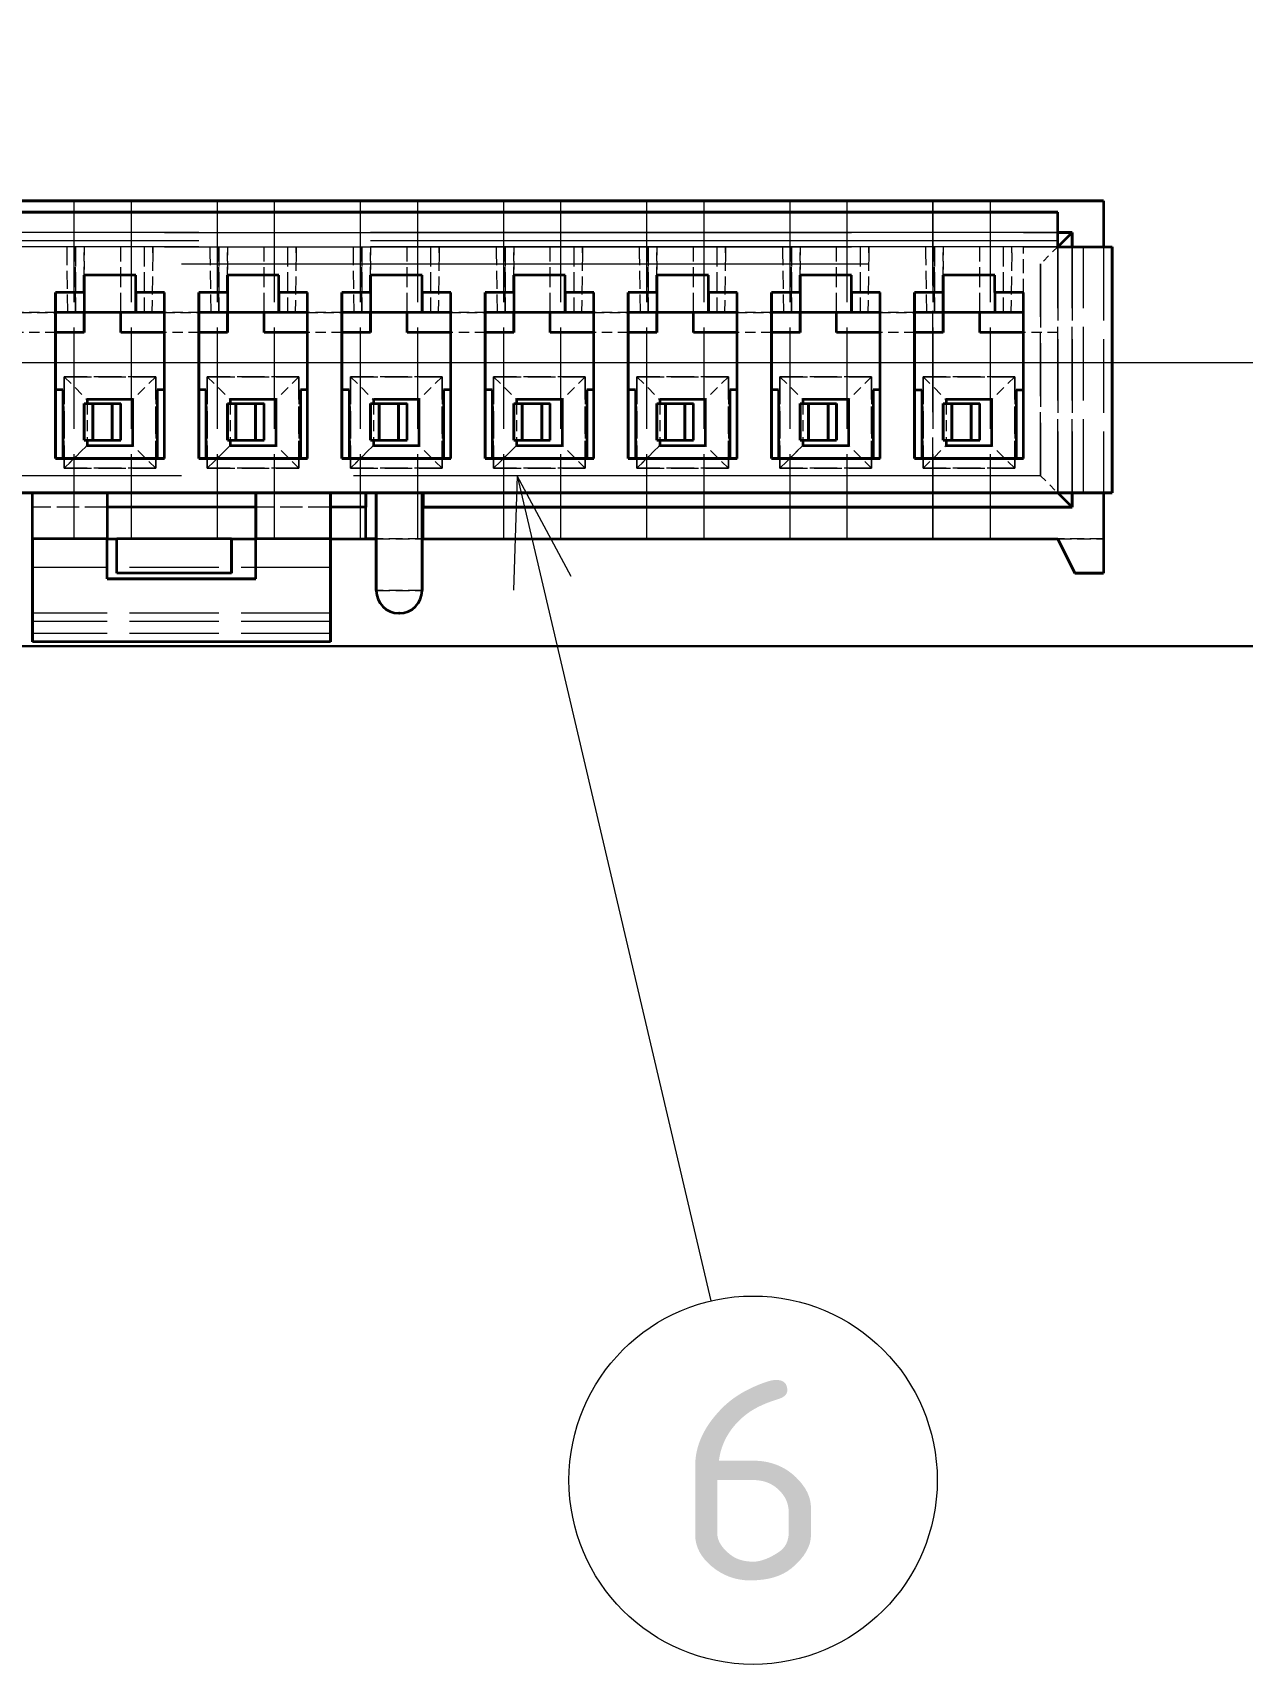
# Model space of a CAD drawing. Extents: x 23 to 417, y 3 to 294.
# Drawn here: x 227.29 to 248.41, y 70.27 to 98.76 of the extents above; entities that cross this region are included whole.
import ezdxf
from ezdxf.enums import TextEntityAlignment as Align

# ---------------------------------------------------------------- set-up
doc = ezdxf.new("R2010")
doc.units = 0
doc.linetypes.add('DASHED', pattern=[15, 12, -3])
doc.layers.get('0').update_dxf_attribs({"lineweight": 13})
doc.styles.get("Standard").update_dxf_attribs({"font": 'isocp.shx'})
doc.dimstyles.get("Standard").update_dxf_attribs({"dimtxt": 2.5, "dimasz": 2.5, "dimexe": 1.25, "dimexo": 0.625, "dimtad": 1, "dimtxsty": 'Standard', "dimcen": 2.5, "dimadec": 0, "dimazin": 0, "dimtfac": 1, "dimtmove": 0, "dimatfit": 0, "dimfxl": 0, "dimarcsym": 0})

# ---------------------------------------------------------------- blocks, each defined once
blk = doc.blocks.new('*D80')
at = {"color": 7, "lineweight": 13, "transparency": 16777216}
for p, q in [((140.635, 172.504), (271.076, 172.504)), ((269.076, 93.004), (269.076, 172.504)), ((120.603, 93.004), (271.076, 93.004))]:
    blk.add_line(p, q, dxfattribs=at)
for points in [[(269.593, 170.572), (269.076, 172.504), (268.558, 170.572)], [(268.558, 94.936), (269.076, 93.004), (269.593, 94.936)]]:
    blk.add_lwpolyline(points, dxfattribs=at)
for s, height, width, p, p2 in [(']', 3.5, 1.552525, (267.076, 148.049), (267.076, 149.408)), ('3.13', 3.5, 1.586941, (267.076, 135.433), (267.076, 147.049)), ('[', 3.5, 1.552525, (267.076, 133.075), (267.076, 134.433)), ('/', 1, 1.818182, (265.826, 131.075), (265.826, 132.075)), ('79.5', 3.5, 1.446225, (267.076, 118.458), (267.076, 130.075))]:
    blk.add_text(s, height=height, rotation=90, dxfattribs=dict(at, width=width)).set_placement(p, p2, align=Align.FIT)
blk = doc.blocks.new('BLOCK106')
at = {"color": 7, "lineweight": 13, "ltscale": 0.370023}
blk.add_line((69.094, -105.677), (72.48, -120.085), dxfattribs=at)
at = {"color": 7, "lineweight": 13}
blk.add_lwpolyline([(70.04, -107.439), (69.094, -105.677), (69.032, -107.676)], dxfattribs=at)
blk.add_circle((73.216, -123.216), 3.216, dxfattribs=at)
blk.add_text('6', height=3.5, dxfattribs=at).set_placement((71.856, -124.966), (74.576, -124.966), align=Align.FIT)
blk = doc.blocks.new('BLOCK109')
at = {"color": 7, "lineweight": 35}
for p, q in [((79.335, -100.877), (46.875, -100.877)), ((46.875, -100.877), (79.335, -100.877)), ((47.935, -101.077), (78.535, -101.077)), ((78.535, -101.077), (47.935, -101.077)), ((89.51, -108.651), (-17.545, -108.688))]:
    blk.add_line(p, q, dxfattribs=at)
at = {"color": 7, "linetype": 'DASHED', "lineweight": 13, "ltscale": 0.1475}
for p, q in [((61.355, -100.877), (61.355, -106.777)), ((61.355, -100.877), (61.355, -106.777)), ((62.355, -100.877), (62.355, -106.777)), ((62.355, -100.877), (62.355, -106.777)), ((63.855, -100.877), (63.855, -106.777)), ((63.855, -100.877), (63.855, -106.777)), ((64.855, -100.877), (64.855, -106.777)), ((64.855, -100.877), (64.855, -106.777)), ((66.355, -100.877), (66.355, -106.777)), ((66.355, -100.877), (66.355, -106.777)), ((67.355, -100.877), (67.355, -106.777)), ((67.355, -100.877), (67.355, -106.777)), ((68.855, -100.877), (68.855, -106.777)), ((68.855, -100.877), (68.855, -106.777)), ((69.855, -100.877), (69.855, -106.777)), ((69.855, -100.877), (69.855, -106.777)), ((71.355, -100.877), (71.355, -106.777)), ((71.355, -100.877), (71.355, -106.777)), ((72.355, -100.877), (72.355, -106.777)), ((72.355, -100.877), (72.355, -106.777)), ((73.855, -100.877), (73.855, -106.777)), ((73.855, -100.877), (73.855, -106.777)), ((74.855, -100.877), (74.855, -106.777)), ((74.855, -100.877), (74.855, -106.777)), ((76.355, -106.777), (76.355, -100.877)), ((76.355, -100.877), (76.355, -106.777)), ((77.355, -100.877), (77.355, -106.777)), ((77.355, -100.877), (77.355, -106.777))]:
    blk.add_line(p, q, dxfattribs=at)
at = {"color": 7, "lineweight": 35, "ltscale": 0.015}
for p, q in [((78.535, -101.677), (78.535, -101.077)), ((78.535, -101.677), (78.535, -101.077)), ((62.105, -107.377), (62.105, -106.777)), ((62.105, -107.377), (62.105, -106.777)), ((64.105, -106.777), (64.105, -107.377)), ((64.105, -107.377), (64.105, -106.777))]:
    blk.add_line(p, q, dxfattribs=at)
at = {"color": 7, "lineweight": 35, "ltscale": 0.02}
for p, q in [((79.335, -100.877), (79.335, -101.677)), ((79.335, -100.877), (79.335, -101.677)), ((62.385, -104.347), (61.585, -104.347)), ((62.385, -104.347), (61.585, -104.347)), ((62.385, -105.147), (62.385, -104.347)), ((62.385, -105.147), (62.385, -104.347)), ((64.885, -104.347), (64.085, -104.347)), ((64.885, -104.347), (64.085, -104.347)), ((64.885, -105.147), (64.885, -104.347)), ((64.885, -105.147), (64.885, -104.347)), ((67.385, -104.347), (66.585, -104.347)), ((67.385, -104.347), (66.585, -104.347)), ((67.385, -105.147), (67.385, -104.347)), ((67.385, -105.147), (67.385, -104.347)), ((69.885, -104.347), (69.085, -104.347)), ((69.885, -104.347), (69.085, -104.347)), ((69.885, -105.147), (69.885, -104.347)), ((69.885, -105.147), (69.885, -104.347)), ((72.385, -104.347), (71.585, -104.347)), ((72.385, -104.347), (71.585, -104.347)), ((72.385, -105.147), (72.385, -104.347)), ((72.385, -105.147), (72.385, -104.347)), ((74.885, -104.347), (74.085, -104.347)), ((74.885, -104.347), (74.085, -104.347)), ((74.885, -105.147), (74.885, -104.347)), ((74.885, -105.147), (74.885, -104.347)), ((77.385, -104.347), (76.585, -104.347)), ((77.385, -104.347), (76.585, -104.347)), ((77.385, -105.147), (77.385, -104.347)), ((77.385, -105.147), (77.385, -104.347)), ((61.585, -105.147), (62.385, -105.147)), ((61.585, -105.147), (62.385, -105.147)), ((64.085, -105.147), (64.885, -105.147)), ((64.085, -105.147), (64.885, -105.147)), ((66.585, -105.147), (67.385, -105.147)), ((66.585, -105.147), (67.385, -105.147)), ((69.085, -105.147), (69.885, -105.147)), ((69.085, -105.147), (69.885, -105.147)), ((71.585, -105.147), (72.385, -105.147)), ((71.585, -105.147), (72.385, -105.147)), ((74.085, -105.147), (74.885, -105.147)), ((74.085, -105.147), (74.885, -105.147)), ((76.585, -105.147), (77.385, -105.147)), ((76.585, -105.147), (77.385, -105.147)), ((60.635, -106.777), (60.635, -105.977)), ((60.635, -106.777), (60.635, -105.977)), ((61.935, -105.977), (61.935, -106.777)), ((61.935, -105.977), (61.935, -106.777)), ((64.535, -106.777), (64.535, -105.977)), ((64.535, -105.977), (64.535, -106.777)), ((65.835, -105.977), (65.835, -106.777)), ((65.835, -106.777), (65.835, -105.977)), ((67.435, -105.977), (66.635, -105.977)), ((66.635, -105.977), (67.435, -105.977))]:
    blk.add_line(p, q, dxfattribs=at)
at = {"color": 7, "linetype": 'DASHED', "lineweight": 13}
for p, q in [((78.535, -101.427), (47.935, -101.427)), ((47.935, -101.427), (78.535, -101.427)), ((78.535, -101.577), (47.935, -101.577)), ((78.535, -101.577), (47.935, -101.577)), ((47.935, -101.677), (78.535, -101.677)), ((47.935, -101.677), (78.535, -101.677)), ((78.535, -101.677), (47.935, -101.677)), ((78.535, -101.677), (47.935, -101.677)), ((48.235, -101.977), (78.235, -101.977)), ((48.235, -101.977), (78.235, -101.977)), ((78.235, -105.677), (48.235, -105.677)), ((78.235, -105.677), (48.235, -105.677))]:
    blk.add_line(p, q, dxfattribs=at)
at = {"color": 7, "lineweight": 35, "ltscale": 0.00625}
for p, q in [((78.785, -101.427), (78.535, -101.427)), ((78.535, -101.427), (78.785, -101.427)), ((78.785, -101.677), (78.785, -101.427)), ((78.785, -101.427), (78.785, -101.677)), ((66.455, -106.227), (66.455, -105.977)), ((66.455, -105.977), (66.455, -106.227)), ((67.455, -105.977), (67.455, -106.227)), ((67.455, -105.977), (67.455, -106.227)), ((78.785, -106.227), (78.785, -105.977)), ((78.785, -105.977), (78.785, -106.227))]:
    blk.add_line(p, q, dxfattribs=at)
at = {"color": 7, "lineweight": 35, "ltscale": 0.008839}
for p, q in [((78.535, -101.677), (78.785, -101.427)), ((78.535, -101.677), (78.785, -101.427)), ((78.535, -105.977), (78.785, -106.227)), ((78.535, -105.977), (78.785, -106.227))]:
    blk.add_line(p, q, dxfattribs=at)
at = {"color": 7, "linetype": 'DASHED', "lineweight": 13, "ltscale": 0.002648}
for p, q in [((61.235, -101.783), (61.235, -101.677)), ((61.235, -101.783), (61.235, -101.677)), ((62.735, -101.677), (62.735, -101.783)), ((62.735, -101.783), (62.735, -101.677)), ((63.735, -101.783), (63.735, -101.677)), ((63.735, -101.783), (63.735, -101.677)), ((65.235, -101.677), (65.235, -101.783)), ((65.235, -101.783), (65.235, -101.677)), ((66.235, -101.783), (66.235, -101.677)), ((66.235, -101.783), (66.235, -101.677)), ((67.735, -101.677), (67.735, -101.783)), ((67.735, -101.783), (67.735, -101.677)), ((68.735, -101.783), (68.735, -101.677)), ((68.735, -101.783), (68.735, -101.677)), ((70.235, -101.677), (70.235, -101.783)), ((70.235, -101.783), (70.235, -101.677)), ((71.235, -101.783), (71.235, -101.677)), ((71.235, -101.783), (71.235, -101.677)), ((72.735, -101.677), (72.735, -101.783)), ((72.735, -101.783), (72.735, -101.677)), ((73.735, -101.783), (73.735, -101.677)), ((73.735, -101.783), (73.735, -101.677)), ((75.235, -101.677), (75.235, -101.783)), ((75.235, -101.783), (75.235, -101.677)), ((76.235, -101.783), (76.235, -101.677)), ((76.235, -101.783), (76.235, -101.677)), ((77.735, -101.783), (77.735, -101.677)), ((77.735, -101.783), (77.735, -101.677))]:
    blk.add_line(p, q, dxfattribs=at)
at = {"color": 7, "linetype": 'DASHED', "lineweight": 13, "ltscale": 0.02875}
for p, q in [((61.385, -101.677), (61.385, -102.827)), ((61.385, -102.827), (61.385, -101.677)), ((62.175, -102.827), (62.175, -101.677)), ((62.175, -102.827), (62.175, -101.677)), ((62.585, -101.677), (62.585, -102.827)), ((62.585, -101.677), (62.585, -102.827)), ((63.885, -101.677), (63.885, -102.827)), ((63.885, -102.827), (63.885, -101.677)), ((64.675, -102.827), (64.675, -101.677)), ((64.675, -102.827), (64.675, -101.677)), ((65.085, -101.677), (65.085, -102.827)), ((65.085, -101.677), (65.085, -102.827)), ((66.385, -101.677), (66.385, -102.827)), ((66.385, -102.827), (66.385, -101.677)), ((67.175, -102.827), (67.175, -101.677)), ((67.175, -102.827), (67.175, -101.677)), ((67.585, -101.677), (67.585, -102.827)), ((67.585, -101.677), (67.585, -102.827)), ((68.885, -101.677), (68.885, -102.827)), ((68.885, -102.827), (68.885, -101.677)), ((69.675, -102.827), (69.675, -101.677)), ((69.675, -102.827), (69.675, -101.677)), ((70.085, -101.677), (70.085, -102.827)), ((70.085, -101.677), (70.085, -102.827)), ((71.385, -101.677), (71.385, -102.827)), ((71.385, -102.827), (71.385, -101.677)), ((72.175, -102.827), (72.175, -101.677)), ((72.175, -102.827), (72.175, -101.677)), ((72.585, -101.677), (72.585, -102.827)), ((72.585, -101.677), (72.585, -102.827)), ((73.885, -101.677), (73.885, -102.827)), ((73.885, -102.827), (73.885, -101.677)), ((74.675, -102.827), (74.675, -101.677)), ((74.675, -102.827), (74.675, -101.677)), ((75.085, -101.677), (75.085, -102.827)), ((75.085, -101.677), (75.085, -102.827)), ((76.385, -101.677), (76.385, -102.827)), ((76.385, -102.827), (76.385, -101.677)), ((77.175, -102.827), (77.175, -101.677)), ((77.175, -102.827), (77.175, -101.677)), ((77.585, -101.677), (77.585, -102.827)), ((77.585, -101.677), (77.585, -102.827))]:
    blk.add_line(p, q, dxfattribs=at)
at = {"color": 7, "linetype": 'DASHED', "lineweight": 13, "ltscale": 0.0125}
for p, q in [((61.535, -101.677), (61.535, -102.177)), ((61.535, -102.177), (61.535, -101.677)), ((64.035, -101.677), (64.035, -102.177)), ((64.035, -102.177), (64.035, -101.677)), ((66.535, -101.677), (66.535, -102.177)), ((66.535, -102.177), (66.535, -101.677)), ((69.035, -101.677), (69.035, -102.177)), ((69.035, -102.177), (69.035, -101.677)), ((71.535, -101.677), (71.535, -102.177)), ((71.535, -102.177), (71.535, -101.677)), ((74.035, -101.677), (74.035, -102.177)), ((74.035, -102.177), (74.035, -101.677)), ((76.535, -101.677), (76.535, -102.177)), ((76.535, -102.177), (76.535, -101.677)), ((66.955, -105.977), (66.455, -105.977)), ((66.955, -105.977), (66.455, -105.977)), ((67.455, -105.977), (66.955, -105.977)), ((67.455, -105.977), (66.955, -105.977))]:
    blk.add_line(p, q, dxfattribs=at)
at = {"color": 7, "linetype": 'DASHED', "lineweight": 13, "ltscale": 0.02}
for p, q in [((77.935, -102.477), (77.935, -101.677)), ((77.935, -102.477), (77.935, -101.677)), ((78.535, -106.777), (79.335, -106.777)), ((79.335, -106.777), (78.535, -106.777)), ((66.635, -107.682), (67.435, -107.682)), ((67.435, -107.682), (66.635, -107.682))]:
    blk.add_line(p, q, dxfattribs=at)
at = {"color": 7, "linetype": 'DASHED', "lineweight": 13, "ltscale": 0.010607}
for p, q in [((78.535, -101.677), (78.235, -101.977)), ((78.535, -101.677), (78.235, -101.977)), ((78.235, -105.677), (78.535, -105.977)), ((78.235, -105.677), (78.535, -105.977))]:
    blk.add_line(p, q, dxfattribs=at)
at = {"color": 7, "linetype": 'DASHED', "lineweight": 13, "ltscale": 0.1075}
for p, q in [((78.535, -105.977), (78.535, -101.677)), ((78.535, -101.677), (78.535, -105.977)), ((78.535, -105.977), (78.535, -101.677)), ((78.535, -105.977), (78.535, -101.677)), ((78.785, -105.977), (78.785, -101.677)), ((78.785, -101.677), (78.785, -105.977)), ((78.985, -105.977), (78.985, -101.677)), ((78.985, -105.977), (78.985, -101.677)), ((79.335, -101.677), (79.335, -105.977)), ((79.335, -101.677), (79.335, -105.977))]:
    blk.add_line(p, q, dxfattribs=at)
at = {"color": 7, "lineweight": 35, "ltscale": 0.02375}
blk.add_line((78.535, -101.677), (79.485, -101.677), dxfattribs=at)
blk.add_line((78.535, -101.677), (79.485, -101.677), dxfattribs=at)
at = {"color": 7, "lineweight": 35, "ltscale": 0.1075}
for p, q in [((79.485, -101.677), (79.485, -105.977)), ((79.485, -105.977), (79.485, -101.677))]:
    blk.add_line(p, q, dxfattribs=at)
at = {"color": 7, "linetype": 'DASHED', "lineweight": 13, "ltscale": 0.026105}
for p, q in [((61.251, -102.827), (61.235, -101.783)), ((61.251, -102.827), (61.235, -101.783)), ((62.735, -101.783), (62.719, -102.827)), ((62.735, -101.783), (62.719, -102.827)), ((63.751, -102.827), (63.735, -101.783)), ((63.751, -102.827), (63.735, -101.783)), ((65.235, -101.783), (65.219, -102.827)), ((65.235, -101.783), (65.219, -102.827)), ((66.251, -102.827), (66.235, -101.783)), ((66.251, -102.827), (66.235, -101.783)), ((67.735, -101.783), (67.719, -102.827)), ((67.735, -101.783), (67.719, -102.827)), ((68.751, -102.827), (68.735, -101.783)), ((68.751, -102.827), (68.735, -101.783)), ((70.235, -101.783), (70.219, -102.827)), ((70.235, -101.783), (70.219, -102.827)), ((71.251, -102.827), (71.235, -101.783)), ((71.251, -102.827), (71.235, -101.783)), ((72.735, -101.783), (72.719, -102.827)), ((72.735, -101.783), (72.719, -102.827)), ((73.751, -102.827), (73.735, -101.783)), ((73.751, -102.827), (73.735, -101.783)), ((75.235, -101.783), (75.219, -102.827)), ((75.235, -101.783), (75.219, -102.827)), ((76.251, -102.827), (76.235, -101.783)), ((76.251, -102.827), (76.235, -101.783)), ((77.735, -101.783), (77.719, -102.827)), ((77.735, -101.783), (77.719, -102.827))]:
    blk.add_line(p, q, dxfattribs=at)
at = {"color": 7, "linetype": 'DASHED', "lineweight": 13, "ltscale": 0.0925}
for p, q in [((78.235, -101.977), (78.235, -105.677)), ((78.235, -105.677), (78.235, -101.977))]:
    blk.add_line(p, q, dxfattribs=at)
at = {"color": 7, "lineweight": 35, "ltscale": 0.0225}
for p, q in [((62.435, -102.177), (61.535, -102.177)), ((62.435, -102.177), (61.535, -102.177)), ((64.935, -102.177), (64.035, -102.177)), ((64.935, -102.177), (64.035, -102.177)), ((67.435, -102.177), (66.535, -102.177)), ((67.435, -102.177), (66.535, -102.177)), ((69.935, -102.177), (69.035, -102.177)), ((69.935, -102.177), (69.035, -102.177)), ((72.435, -102.177), (71.535, -102.177)), ((72.435, -102.177), (71.535, -102.177)), ((74.935, -102.177), (74.035, -102.177)), ((74.935, -102.177), (74.035, -102.177)), ((77.435, -102.177), (76.535, -102.177)), ((77.435, -102.177), (76.535, -102.177)), ((62.435, -102.827), (61.535, -102.827)), ((62.435, -102.827), (61.535, -102.827)), ((64.935, -102.827), (64.035, -102.827)), ((64.935, -102.827), (64.035, -102.827)), ((67.435, -102.827), (66.535, -102.827)), ((67.435, -102.827), (66.535, -102.827)), ((69.935, -102.827), (69.035, -102.827)), ((69.935, -102.827), (69.035, -102.827)), ((72.435, -102.827), (71.535, -102.827)), ((72.435, -102.827), (71.535, -102.827)), ((74.935, -102.827), (74.035, -102.827)), ((74.935, -102.827), (74.035, -102.827)), ((77.435, -102.827), (76.535, -102.827)), ((77.435, -102.827), (76.535, -102.827))]:
    blk.add_line(p, q, dxfattribs=at)
at = {"color": 7, "lineweight": 35, "ltscale": 0.0075}
for p, q in [((61.535, -102.177), (61.535, -102.477)), ((61.535, -102.477), (61.535, -102.177)), ((62.435, -102.477), (62.435, -102.177)), ((62.435, -102.477), (62.435, -102.177)), ((64.035, -102.177), (64.035, -102.477)), ((64.035, -102.477), (64.035, -102.177)), ((64.935, -102.477), (64.935, -102.177)), ((64.935, -102.477), (64.935, -102.177)), ((66.535, -102.177), (66.535, -102.477)), ((66.535, -102.477), (66.535, -102.177)), ((67.435, -102.477), (67.435, -102.177)), ((67.435, -102.477), (67.435, -102.177)), ((69.035, -102.177), (69.035, -102.477)), ((69.035, -102.477), (69.035, -102.177)), ((69.935, -102.477), (69.935, -102.177)), ((69.935, -102.477), (69.935, -102.177)), ((71.535, -102.177), (71.535, -102.477)), ((71.535, -102.477), (71.535, -102.177)), ((72.435, -102.477), (72.435, -102.177)), ((72.435, -102.477), (72.435, -102.177)), ((74.035, -102.177), (74.035, -102.477)), ((74.035, -102.477), (74.035, -102.177)), ((74.935, -102.477), (74.935, -102.177)), ((74.935, -102.477), (74.935, -102.177)), ((76.535, -102.177), (76.535, -102.477)), ((76.535, -102.477), (76.535, -102.177)), ((77.435, -102.477), (77.435, -102.177)), ((77.435, -102.477), (77.435, -102.177))]:
    blk.add_line(p, q, dxfattribs=at)
at = {"color": 7, "lineweight": 35, "ltscale": 0.0725}
for p, q in [((61.035, -102.477), (61.035, -105.377)), ((61.035, -105.377), (61.035, -102.477)), ((62.935, -105.377), (62.935, -102.477)), ((62.935, -105.377), (62.935, -102.477)), ((63.535, -102.477), (63.535, -105.377)), ((63.535, -105.377), (63.535, -102.477)), ((65.435, -105.377), (65.435, -102.477)), ((65.435, -105.377), (65.435, -102.477)), ((66.035, -102.477), (66.035, -105.377)), ((66.035, -105.377), (66.035, -102.477)), ((67.935, -105.377), (67.935, -102.477)), ((67.935, -105.377), (67.935, -102.477)), ((68.535, -102.477), (68.535, -105.377)), ((68.535, -105.377), (68.535, -102.477)), ((70.435, -105.377), (70.435, -102.477)), ((70.435, -105.377), (70.435, -102.477)), ((71.035, -102.477), (71.035, -105.377)), ((71.035, -105.377), (71.035, -102.477)), ((72.935, -105.377), (72.935, -102.477)), ((72.935, -105.377), (72.935, -102.477)), ((73.535, -102.477), (73.535, -105.377)), ((73.535, -105.377), (73.535, -102.477)), ((75.435, -105.377), (75.435, -102.477)), ((75.435, -105.377), (75.435, -102.477)), ((76.035, -102.477), (76.035, -105.377)), ((76.035, -105.377), (76.035, -102.477)), ((77.935, -105.377), (77.935, -102.477)), ((77.935, -105.377), (77.935, -102.477))]:
    blk.add_line(p, q, dxfattribs=at)
at = {"color": 7, "lineweight": 35, "ltscale": 0.0125}
for p, q in [((61.535, -102.477), (61.035, -102.477)), ((61.535, -102.477), (61.035, -102.477)), ((62.935, -102.477), (62.435, -102.477)), ((62.935, -102.477), (62.435, -102.477)), ((64.035, -102.477), (63.535, -102.477)), ((64.035, -102.477), (63.535, -102.477)), ((65.435, -102.477), (64.935, -102.477)), ((65.435, -102.477), (64.935, -102.477)), ((66.535, -102.477), (66.035, -102.477)), ((66.535, -102.477), (66.035, -102.477)), ((67.935, -102.477), (67.435, -102.477)), ((67.935, -102.477), (67.435, -102.477)), ((69.035, -102.477), (68.535, -102.477)), ((69.035, -102.477), (68.535, -102.477)), ((70.435, -102.477), (69.935, -102.477)), ((70.435, -102.477), (69.935, -102.477)), ((71.535, -102.477), (71.035, -102.477)), ((71.535, -102.477), (71.035, -102.477)), ((72.935, -102.477), (72.435, -102.477)), ((72.935, -102.477), (72.435, -102.477)), ((74.035, -102.477), (73.535, -102.477)), ((74.035, -102.477), (73.535, -102.477)), ((75.435, -102.477), (74.935, -102.477)), ((75.435, -102.477), (74.935, -102.477)), ((76.535, -102.477), (76.035, -102.477)), ((76.535, -102.477), (76.035, -102.477)), ((77.935, -102.477), (77.435, -102.477)), ((77.935, -102.477), (77.435, -102.477)), ((61.535, -102.827), (61.035, -102.827)), ((61.535, -102.827), (61.035, -102.827)), ((62.935, -102.827), (62.435, -102.827)), ((62.935, -102.827), (62.435, -102.827)), ((64.035, -102.827), (63.535, -102.827)), ((64.035, -102.827), (63.535, -102.827)), ((65.435, -102.827), (64.935, -102.827)), ((65.435, -102.827), (64.935, -102.827)), ((66.535, -102.827), (66.035, -102.827)), ((66.535, -102.827), (66.035, -102.827)), ((67.935, -102.827), (67.435, -102.827)), ((67.935, -102.827), (67.435, -102.827)), ((69.035, -102.827), (68.535, -102.827)), ((69.035, -102.827), (68.535, -102.827)), ((70.435, -102.827), (69.935, -102.827)), ((70.435, -102.827), (69.935, -102.827)), ((71.535, -102.827), (71.035, -102.827)), ((71.535, -102.827), (71.035, -102.827)), ((72.935, -102.827), (72.435, -102.827)), ((72.935, -102.827), (72.435, -102.827)), ((74.035, -102.827), (73.535, -102.827)), ((74.035, -102.827), (73.535, -102.827)), ((75.435, -102.827), (74.935, -102.827)), ((75.435, -102.827), (74.935, -102.827)), ((76.535, -102.827), (76.035, -102.827)), ((76.535, -102.827), (76.035, -102.827)), ((77.935, -102.827), (77.435, -102.827)), ((77.935, -102.827), (77.435, -102.827)), ((61.535, -103.177), (61.035, -103.177)), ((61.535, -103.177), (61.035, -103.177)), ((64.035, -103.177), (63.535, -103.177)), ((64.035, -103.177), (63.535, -103.177)), ((66.535, -103.177), (66.035, -103.177)), ((66.535, -103.177), (66.035, -103.177)), ((69.035, -103.177), (68.535, -103.177)), ((69.035, -103.177), (68.535, -103.177)), ((71.535, -103.177), (71.035, -103.177)), ((71.535, -103.177), (71.035, -103.177)), ((74.035, -103.177), (73.535, -103.177)), ((74.035, -103.177), (73.535, -103.177)), ((76.535, -103.177), (76.035, -103.177)), ((76.535, -103.177), (76.035, -103.177)), ((79.335, -107.377), (78.835, -107.377)), ((78.835, -107.377), (79.335, -107.377))]:
    blk.add_line(p, q, dxfattribs=at)
at = {"color": 7, "lineweight": 35, "ltscale": 0.00875}
for p, q in [((61.535, -102.477), (61.535, -102.827)), ((61.535, -102.477), (61.535, -102.827)), ((62.435, -102.827), (62.435, -102.477)), ((62.435, -102.477), (62.435, -102.827)), ((64.035, -102.477), (64.035, -102.827)), ((64.035, -102.477), (64.035, -102.827)), ((64.935, -102.827), (64.935, -102.477)), ((64.935, -102.477), (64.935, -102.827)), ((66.535, -102.477), (66.535, -102.827)), ((66.535, -102.477), (66.535, -102.827)), ((67.435, -102.827), (67.435, -102.477)), ((67.435, -102.477), (67.435, -102.827)), ((69.035, -102.477), (69.035, -102.827)), ((69.035, -102.477), (69.035, -102.827)), ((69.935, -102.827), (69.935, -102.477)), ((69.935, -102.477), (69.935, -102.827)), ((71.535, -102.477), (71.535, -102.827)), ((71.535, -102.477), (71.535, -102.827)), ((72.435, -102.827), (72.435, -102.477)), ((72.435, -102.477), (72.435, -102.827)), ((74.035, -102.477), (74.035, -102.827)), ((74.035, -102.477), (74.035, -102.827)), ((74.935, -102.827), (74.935, -102.477)), ((74.935, -102.477), (74.935, -102.827)), ((76.535, -102.827), (76.535, -102.477)), ((76.535, -102.477), (76.535, -102.827)), ((77.435, -102.477), (77.435, -102.827)), ((77.435, -102.477), (77.435, -102.827)), ((61.535, -102.827), (61.535, -103.177)), ((61.535, -103.177), (61.535, -102.827)), ((62.175, -103.177), (62.175, -102.827)), ((62.175, -103.177), (62.175, -102.827)), ((64.035, -102.827), (64.035, -103.177)), ((64.035, -103.177), (64.035, -102.827)), ((64.675, -103.177), (64.675, -102.827)), ((64.675, -103.177), (64.675, -102.827)), ((66.535, -102.827), (66.535, -103.177)), ((66.535, -103.177), (66.535, -102.827)), ((67.175, -103.177), (67.175, -102.827)), ((67.175, -103.177), (67.175, -102.827)), ((69.035, -102.827), (69.035, -103.177)), ((69.035, -103.177), (69.035, -102.827)), ((69.675, -103.177), (69.675, -102.827)), ((69.675, -103.177), (69.675, -102.827)), ((71.535, -102.827), (71.535, -103.177)), ((71.535, -103.177), (71.535, -102.827)), ((72.175, -103.177), (72.175, -102.827)), ((72.175, -103.177), (72.175, -102.827)), ((74.035, -102.827), (74.035, -103.177)), ((74.035, -103.177), (74.035, -102.827)), ((74.675, -103.177), (74.675, -102.827)), ((74.675, -103.177), (74.675, -102.827)), ((76.535, -102.827), (76.535, -103.177)), ((76.535, -103.177), (76.535, -102.827)), ((77.175, -103.177), (77.175, -102.827)), ((77.175, -103.177), (77.175, -102.827))]:
    blk.add_line(p, q, dxfattribs=at)
at = {"color": 7, "linetype": 'DASHED', "lineweight": 13, "ltscale": 0.015}
for p, q in [((61.035, -102.827), (60.435, -102.827)), ((60.435, -102.827), (61.035, -102.827)), ((63.535, -102.827), (62.935, -102.827)), ((62.935, -102.827), (63.535, -102.827)), ((66.035, -102.827), (65.435, -102.827)), ((65.435, -102.827), (66.035, -102.827)), ((68.535, -102.827), (67.935, -102.827)), ((67.935, -102.827), (68.535, -102.827)), ((71.035, -102.827), (70.435, -102.827)), ((70.435, -102.827), (71.035, -102.827)), ((73.535, -102.827), (72.935, -102.827)), ((72.935, -102.827), (73.535, -102.827)), ((76.035, -102.827), (75.435, -102.827)), ((75.435, -102.827), (76.035, -102.827)), ((61.035, -103.177), (60.435, -103.177)), ((61.035, -103.177), (60.435, -103.177)), ((63.535, -103.177), (62.935, -103.177)), ((63.535, -103.177), (62.935, -103.177)), ((66.035, -103.177), (65.435, -103.177)), ((66.035, -103.177), (65.435, -103.177)), ((68.535, -103.177), (67.935, -103.177)), ((68.535, -103.177), (67.935, -103.177)), ((71.035, -103.177), (70.435, -103.177)), ((71.035, -103.177), (70.435, -103.177)), ((73.535, -103.177), (72.935, -103.177)), ((73.535, -103.177), (72.935, -103.177)), ((76.035, -103.177), (75.435, -103.177)), ((76.035, -103.177), (75.435, -103.177)), ((78.535, -103.177), (77.935, -103.177)), ((78.535, -103.177), (77.935, -103.177))]:
    blk.add_line(p, q, dxfattribs=at)
at = {"color": 7, "lineweight": 35, "ltscale": 0.019}
for p, q in [((62.935, -103.177), (62.175, -103.177)), ((62.935, -103.177), (62.175, -103.177)), ((65.435, -103.177), (64.675, -103.177)), ((65.435, -103.177), (64.675, -103.177)), ((67.935, -103.177), (67.175, -103.177)), ((67.935, -103.177), (67.175, -103.177)), ((70.435, -103.177), (69.675, -103.177)), ((70.435, -103.177), (69.675, -103.177)), ((72.935, -103.177), (72.175, -103.177)), ((72.935, -103.177), (72.175, -103.177)), ((75.435, -103.177), (74.675, -103.177)), ((75.435, -103.177), (74.675, -103.177)), ((77.935, -103.177), (77.175, -103.177)), ((77.935, -103.177), (77.175, -103.177))]:
    blk.add_line(p, q, dxfattribs=at)
at = {"color": 7, "linetype": 'DASHED', "lineweight": 13, "ltscale": 0.04}
for p, q in [((61.185, -103.947), (62.785, -103.947)), ((61.185, -105.547), (61.185, -103.947)), ((62.785, -103.947), (61.185, -103.947)), ((61.185, -103.947), (61.185, -105.547)), ((62.785, -103.947), (62.785, -105.547)), ((62.785, -105.547), (62.785, -103.947)), ((63.685, -103.947), (65.285, -103.947)), ((63.685, -105.547), (63.685, -103.947)), ((65.285, -103.947), (63.685, -103.947)), ((63.685, -103.947), (63.685, -105.547)), ((65.285, -103.947), (65.285, -105.547)), ((65.285, -105.547), (65.285, -103.947)), ((66.185, -103.947), (67.785, -103.947)), ((66.185, -105.547), (66.185, -103.947)), ((67.785, -103.947), (66.185, -103.947)), ((66.185, -103.947), (66.185, -105.547)), ((67.785, -103.947), (67.785, -105.547)), ((67.785, -105.547), (67.785, -103.947)), ((68.685, -103.947), (70.285, -103.947)), ((68.685, -105.547), (68.685, -103.947)), ((70.285, -103.947), (68.685, -103.947)), ((68.685, -103.947), (68.685, -105.547)), ((70.285, -103.947), (70.285, -105.547)), ((70.285, -105.547), (70.285, -103.947)), ((71.185, -103.947), (72.785, -103.947)), ((71.185, -105.547), (71.185, -103.947)), ((72.785, -103.947), (71.185, -103.947)), ((71.185, -103.947), (71.185, -105.547)), ((72.785, -103.947), (72.785, -105.547)), ((72.785, -105.547), (72.785, -103.947)), ((73.685, -103.947), (75.285, -103.947)), ((73.685, -105.547), (73.685, -103.947)), ((75.285, -103.947), (73.685, -103.947)), ((73.685, -103.947), (73.685, -105.547)), ((75.285, -103.947), (75.285, -105.547)), ((75.285, -105.547), (75.285, -103.947)), ((76.185, -103.947), (77.785, -103.947)), ((76.185, -105.547), (76.185, -103.947)), ((77.785, -103.947), (76.185, -103.947)), ((76.185, -103.947), (76.185, -105.547)), ((77.785, -103.947), (77.785, -105.547)), ((77.785, -105.547), (77.785, -103.947)), ((62.785, -105.547), (61.185, -105.547)), ((61.185, -105.547), (62.785, -105.547)), ((65.285, -105.547), (63.685, -105.547)), ((63.685, -105.547), (65.285, -105.547)), ((67.785, -105.547), (66.185, -105.547)), ((66.185, -105.547), (67.785, -105.547)), ((70.285, -105.547), (68.685, -105.547)), ((68.685, -105.547), (70.285, -105.547)), ((72.785, -105.547), (71.185, -105.547)), ((71.185, -105.547), (72.785, -105.547)), ((75.285, -105.547), (73.685, -105.547)), ((73.685, -105.547), (75.285, -105.547)), ((77.785, -105.547), (76.185, -105.547)), ((76.185, -105.547), (77.785, -105.547))]:
    blk.add_line(p, q, dxfattribs=at)
at = {"color": 7, "linetype": 'DASHED', "lineweight": 13, "ltscale": 0.014142}
for p, q in [((61.185, -103.947), (61.585, -104.347)), ((61.185, -103.947), (61.585, -104.347)), ((62.785, -103.947), (62.385, -104.347)), ((62.785, -103.947), (62.385, -104.347)), ((63.685, -103.947), (64.085, -104.347)), ((63.685, -103.947), (64.085, -104.347)), ((65.285, -103.947), (64.885, -104.347)), ((65.285, -103.947), (64.885, -104.347)), ((66.185, -103.947), (66.585, -104.347)), ((66.185, -103.947), (66.585, -104.347)), ((67.785, -103.947), (67.385, -104.347)), ((67.785, -103.947), (67.385, -104.347)), ((68.685, -103.947), (69.085, -104.347)), ((68.685, -103.947), (69.085, -104.347)), ((70.285, -103.947), (69.885, -104.347)), ((70.285, -103.947), (69.885, -104.347)), ((71.185, -103.947), (71.585, -104.347)), ((71.185, -103.947), (71.585, -104.347)), ((72.785, -103.947), (72.385, -104.347)), ((72.785, -103.947), (72.385, -104.347)), ((73.685, -103.947), (74.085, -104.347)), ((73.685, -103.947), (74.085, -104.347)), ((75.285, -103.947), (74.885, -104.347)), ((75.285, -103.947), (74.885, -104.347)), ((76.185, -103.947), (76.585, -104.347)), ((76.185, -103.947), (76.585, -104.347)), ((77.785, -103.947), (77.385, -104.347)), ((77.785, -103.947), (77.385, -104.347)), ((61.585, -105.147), (61.185, -105.547)), ((61.185, -105.547), (61.585, -105.147)), ((62.785, -105.547), (62.385, -105.147)), ((62.785, -105.547), (62.385, -105.147)), ((64.085, -105.147), (63.685, -105.547)), ((63.685, -105.547), (64.085, -105.147)), ((65.285, -105.547), (64.885, -105.147)), ((65.285, -105.547), (64.885, -105.147)), ((66.585, -105.147), (66.185, -105.547)), ((66.185, -105.547), (66.585, -105.147)), ((67.785, -105.547), (67.385, -105.147)), ((67.785, -105.547), (67.385, -105.147)), ((69.085, -105.147), (68.685, -105.547)), ((68.685, -105.547), (69.085, -105.147)), ((70.285, -105.547), (69.885, -105.147)), ((70.285, -105.547), (69.885, -105.147)), ((71.585, -105.147), (71.185, -105.547)), ((71.185, -105.547), (71.585, -105.147)), ((72.785, -105.547), (72.385, -105.147)), ((72.785, -105.547), (72.385, -105.147)), ((74.085, -105.147), (73.685, -105.547)), ((73.685, -105.547), (74.085, -105.147)), ((75.285, -105.547), (74.885, -105.147)), ((75.285, -105.547), (74.885, -105.147)), ((76.185, -105.547), (76.585, -105.147)), ((76.185, -105.547), (76.585, -105.147)), ((77.785, -105.547), (77.385, -105.147)), ((77.785, -105.547), (77.385, -105.147))]:
    blk.add_line(p, q, dxfattribs=at)
at = {"color": 7, "lineweight": 35, "ltscale": 0.003125}
for p, q in [((61.16, -104.177), (61.035, -104.177)), ((61.16, -104.177), (61.035, -104.177)), ((62.935, -104.177), (62.81, -104.177)), ((62.935, -104.177), (62.81, -104.177)), ((63.66, -104.177), (63.535, -104.177)), ((63.66, -104.177), (63.535, -104.177)), ((65.435, -104.177), (65.31, -104.177)), ((65.435, -104.177), (65.31, -104.177)), ((66.16, -104.177), (66.035, -104.177)), ((66.16, -104.177), (66.035, -104.177)), ((67.935, -104.177), (67.81, -104.177)), ((67.935, -104.177), (67.81, -104.177)), ((68.66, -104.177), (68.535, -104.177)), ((68.66, -104.177), (68.535, -104.177)), ((70.435, -104.177), (70.31, -104.177)), ((70.435, -104.177), (70.31, -104.177)), ((71.16, -104.177), (71.035, -104.177)), ((71.16, -104.177), (71.035, -104.177)), ((72.935, -104.177), (72.81, -104.177)), ((72.935, -104.177), (72.81, -104.177)), ((73.66, -104.177), (73.535, -104.177)), ((73.66, -104.177), (73.535, -104.177)), ((75.435, -104.177), (75.31, -104.177)), ((75.435, -104.177), (75.31, -104.177)), ((76.035, -104.177), (76.16, -104.177)), ((76.035, -104.177), (76.16, -104.177)), ((77.81, -104.177), (77.935, -104.177)), ((77.81, -104.177), (77.935, -104.177))]:
    blk.add_line(p, q, dxfattribs=at)
at = {"color": 7, "lineweight": 35, "ltscale": 0.03}
for p, q in [((61.16, -104.177), (61.16, -105.377)), ((61.16, -104.177), (61.16, -105.377)), ((62.81, -104.177), (62.81, -105.377)), ((62.81, -104.177), (62.81, -105.377)), ((63.66, -104.177), (63.66, -105.377)), ((63.66, -104.177), (63.66, -105.377)), ((65.31, -104.177), (65.31, -105.377)), ((65.31, -104.177), (65.31, -105.377)), ((66.16, -104.177), (66.16, -105.377)), ((66.16, -104.177), (66.16, -105.377)), ((67.81, -104.177), (67.81, -105.377)), ((67.81, -104.177), (67.81, -105.377)), ((68.66, -104.177), (68.66, -105.377)), ((68.66, -104.177), (68.66, -105.377)), ((70.31, -104.177), (70.31, -105.377)), ((70.31, -104.177), (70.31, -105.377)), ((71.16, -104.177), (71.16, -105.377)), ((71.16, -104.177), (71.16, -105.377)), ((72.81, -104.177), (72.81, -105.377)), ((72.81, -104.177), (72.81, -105.377)), ((73.66, -104.177), (73.66, -105.377)), ((73.66, -104.177), (73.66, -105.377)), ((75.31, -104.177), (75.31, -105.377)), ((75.31, -104.177), (75.31, -105.377)), ((76.16, -104.177), (76.16, -105.377)), ((76.16, -104.177), (76.16, -105.377)), ((77.81, -104.177), (77.81, -105.377)), ((77.81, -104.177), (77.81, -105.377))]:
    blk.add_line(p, q, dxfattribs=at)
at = {"color": 7, "lineweight": 35, "ltscale": 0.016}
for p, q in [((61.535, -104.417), (61.535, -105.057)), ((61.535, -105.057), (61.535, -104.417)), ((61.685, -104.417), (61.685, -105.057)), ((61.685, -105.057), (61.685, -104.417)), ((62.025, -104.417), (62.025, -105.057)), ((62.025, -105.057), (62.025, -104.417)), ((62.175, -105.057), (62.175, -104.417)), ((62.175, -105.057), (62.175, -104.417)), ((64.035, -104.417), (64.035, -105.057)), ((64.035, -105.057), (64.035, -104.417)), ((64.185, -104.417), (64.185, -105.057)), ((64.185, -105.057), (64.185, -104.417)), ((64.525, -104.417), (64.525, -105.057)), ((64.525, -105.057), (64.525, -104.417)), ((64.675, -105.057), (64.675, -104.417)), ((64.675, -105.057), (64.675, -104.417)), ((66.535, -104.417), (66.535, -105.057)), ((66.535, -105.057), (66.535, -104.417)), ((66.685, -104.417), (66.685, -105.057)), ((66.685, -105.057), (66.685, -104.417)), ((67.025, -104.417), (67.025, -105.057)), ((67.025, -105.057), (67.025, -104.417)), ((67.175, -105.057), (67.175, -104.417)), ((67.175, -105.057), (67.175, -104.417)), ((69.035, -104.417), (69.035, -105.057)), ((69.035, -105.057), (69.035, -104.417)), ((69.185, -104.417), (69.185, -105.057)), ((69.185, -105.057), (69.185, -104.417)), ((69.525, -104.417), (69.525, -105.057)), ((69.525, -105.057), (69.525, -104.417)), ((69.675, -105.057), (69.675, -104.417)), ((69.675, -105.057), (69.675, -104.417)), ((71.535, -104.417), (71.535, -105.057)), ((71.535, -105.057), (71.535, -104.417)), ((71.685, -104.417), (71.685, -105.057)), ((71.685, -105.057), (71.685, -104.417)), ((72.025, -104.417), (72.025, -105.057)), ((72.025, -105.057), (72.025, -104.417)), ((72.175, -105.057), (72.175, -104.417)), ((72.175, -105.057), (72.175, -104.417)), ((74.035, -104.417), (74.035, -105.057)), ((74.035, -105.057), (74.035, -104.417)), ((74.185, -104.417), (74.185, -105.057)), ((74.185, -105.057), (74.185, -104.417)), ((74.525, -104.417), (74.525, -105.057)), ((74.525, -105.057), (74.525, -104.417)), ((74.675, -104.417), (74.675, -105.057)), ((74.675, -105.057), (74.675, -104.417)), ((76.535, -104.417), (76.535, -105.057)), ((76.535, -105.057), (76.535, -104.417)), ((76.685, -104.417), (76.685, -105.057)), ((76.685, -105.057), (76.685, -104.417)), ((77.025, -104.417), (77.025, -105.057)), ((77.025, -105.057), (77.025, -104.417)), ((77.175, -105.057), (77.175, -104.417)), ((77.175, -105.057), (77.175, -104.417))]:
    blk.add_line(p, q, dxfattribs=at)
at = {"color": 7, "lineweight": 35, "ltscale": 0.00375}
for p, q in [((61.535, -104.417), (61.685, -104.417)), ((61.535, -104.417), (61.685, -104.417)), ((62.025, -104.417), (62.175, -104.417)), ((62.025, -104.417), (62.175, -104.417)), ((64.035, -104.417), (64.185, -104.417)), ((64.035, -104.417), (64.185, -104.417)), ((64.525, -104.417), (64.675, -104.417)), ((64.525, -104.417), (64.675, -104.417)), ((66.535, -104.417), (66.685, -104.417)), ((66.535, -104.417), (66.685, -104.417)), ((67.025, -104.417), (67.175, -104.417)), ((67.025, -104.417), (67.175, -104.417)), ((69.035, -104.417), (69.185, -104.417)), ((69.035, -104.417), (69.185, -104.417)), ((69.525, -104.417), (69.675, -104.417)), ((69.525, -104.417), (69.675, -104.417)), ((71.535, -104.417), (71.685, -104.417)), ((71.535, -104.417), (71.685, -104.417)), ((72.025, -104.417), (72.175, -104.417)), ((72.025, -104.417), (72.175, -104.417)), ((74.035, -104.417), (74.185, -104.417)), ((74.035, -104.417), (74.185, -104.417)), ((74.525, -104.417), (74.675, -104.417)), ((74.525, -104.417), (74.675, -104.417)), ((76.535, -104.417), (76.685, -104.417)), ((76.535, -104.417), (76.685, -104.417)), ((77.025, -104.417), (77.175, -104.417)), ((77.025, -104.417), (77.175, -104.417)), ((61.535, -105.057), (61.685, -105.057)), ((61.535, -105.057), (61.685, -105.057)), ((62.025, -105.057), (62.175, -105.057)), ((62.025, -105.057), (62.175, -105.057)), ((64.035, -105.057), (64.185, -105.057)), ((64.035, -105.057), (64.185, -105.057)), ((64.525, -105.057), (64.675, -105.057)), ((64.525, -105.057), (64.675, -105.057)), ((66.535, -105.057), (66.685, -105.057)), ((66.535, -105.057), (66.685, -105.057)), ((67.025, -105.057), (67.175, -105.057)), ((67.025, -105.057), (67.175, -105.057)), ((69.035, -105.057), (69.185, -105.057)), ((69.035, -105.057), (69.185, -105.057)), ((69.525, -105.057), (69.675, -105.057)), ((69.525, -105.057), (69.675, -105.057)), ((71.535, -105.057), (71.685, -105.057)), ((71.535, -105.057), (71.685, -105.057)), ((72.025, -105.057), (72.175, -105.057)), ((72.025, -105.057), (72.175, -105.057)), ((74.035, -105.057), (74.185, -105.057)), ((74.035, -105.057), (74.185, -105.057)), ((74.525, -105.057), (74.675, -105.057)), ((74.525, -105.057), (74.675, -105.057)), ((76.535, -105.057), (76.685, -105.057)), ((76.535, -105.057), (76.685, -105.057)), ((77.025, -105.057), (77.175, -105.057)), ((77.025, -105.057), (77.175, -105.057))]:
    blk.add_line(p, q, dxfattribs=at)
at = {"color": 7, "lineweight": 35, "ltscale": 0.00175}
for p, q in [((61.585, -104.347), (61.585, -104.417)), ((61.585, -104.347), (61.585, -104.417)), ((64.085, -104.347), (64.085, -104.417)), ((64.085, -104.347), (64.085, -104.417)), ((66.585, -104.347), (66.585, -104.417)), ((66.585, -104.347), (66.585, -104.417)), ((69.085, -104.347), (69.085, -104.417)), ((69.085, -104.347), (69.085, -104.417)), ((71.585, -104.347), (71.585, -104.417)), ((71.585, -104.347), (71.585, -104.417)), ((74.085, -104.347), (74.085, -104.417)), ((74.085, -104.347), (74.085, -104.417)), ((76.585, -104.347), (76.585, -104.417)), ((76.585, -104.347), (76.585, -104.417))]:
    blk.add_line(p, q, dxfattribs=at)
at = {"color": 7, "linetype": 'DASHED', "lineweight": 13, "ltscale": 0.016}
for p, q in [((61.585, -104.417), (61.585, -105.057)), ((61.585, -104.417), (61.585, -105.057)), ((61.685, -105.057), (61.685, -104.417)), ((61.685, -105.057), (61.685, -104.417)), ((62.025, -105.057), (62.025, -104.417)), ((62.025, -105.057), (62.025, -104.417)), ((64.085, -104.417), (64.085, -105.057)), ((64.085, -104.417), (64.085, -105.057)), ((64.185, -105.057), (64.185, -104.417)), ((64.185, -105.057), (64.185, -104.417)), ((64.525, -105.057), (64.525, -104.417)), ((64.525, -105.057), (64.525, -104.417)), ((66.585, -104.417), (66.585, -105.057)), ((66.585, -104.417), (66.585, -105.057)), ((66.685, -105.057), (66.685, -104.417)), ((66.685, -105.057), (66.685, -104.417)), ((67.025, -105.057), (67.025, -104.417)), ((67.025, -105.057), (67.025, -104.417)), ((69.085, -104.417), (69.085, -105.057)), ((69.085, -104.417), (69.085, -105.057)), ((69.185, -105.057), (69.185, -104.417)), ((69.185, -105.057), (69.185, -104.417)), ((69.525, -105.057), (69.525, -104.417)), ((69.525, -105.057), (69.525, -104.417)), ((71.585, -104.417), (71.585, -105.057)), ((71.585, -104.417), (71.585, -105.057)), ((71.685, -105.057), (71.685, -104.417)), ((71.685, -105.057), (71.685, -104.417)), ((72.025, -105.057), (72.025, -104.417)), ((72.025, -105.057), (72.025, -104.417)), ((74.085, -104.417), (74.085, -105.057)), ((74.085, -104.417), (74.085, -105.057)), ((74.185, -105.057), (74.185, -104.417)), ((74.185, -105.057), (74.185, -104.417)), ((74.525, -105.057), (74.525, -104.417)), ((74.525, -105.057), (74.525, -104.417)), ((76.585, -104.417), (76.585, -105.057)), ((76.585, -104.417), (76.585, -105.057)), ((76.685, -105.057), (76.685, -104.417)), ((76.685, -105.057), (76.685, -104.417)), ((77.025, -105.057), (77.025, -104.417)), ((77.025, -105.057), (77.025, -104.417))]:
    blk.add_line(p, q, dxfattribs=at)
at = {"color": 7, "lineweight": 35, "ltscale": 0.0085}
for p, q in [((61.685, -104.417), (62.025, -104.417)), ((61.685, -104.417), (62.025, -104.417)), ((64.185, -104.417), (64.525, -104.417)), ((64.185, -104.417), (64.525, -104.417)), ((66.685, -104.417), (67.025, -104.417)), ((66.685, -104.417), (67.025, -104.417)), ((69.185, -104.417), (69.525, -104.417)), ((69.185, -104.417), (69.525, -104.417)), ((71.685, -104.417), (72.025, -104.417)), ((71.685, -104.417), (72.025, -104.417)), ((74.185, -104.417), (74.525, -104.417)), ((74.185, -104.417), (74.525, -104.417)), ((76.685, -104.417), (77.025, -104.417)), ((76.685, -104.417), (77.025, -104.417)), ((61.685, -105.057), (62.025, -105.057)), ((61.685, -105.057), (62.025, -105.057)), ((64.185, -105.057), (64.525, -105.057)), ((64.185, -105.057), (64.525, -105.057)), ((66.685, -105.057), (67.025, -105.057)), ((66.685, -105.057), (67.025, -105.057)), ((69.185, -105.057), (69.525, -105.057)), ((69.185, -105.057), (69.525, -105.057)), ((71.685, -105.057), (72.025, -105.057)), ((71.685, -105.057), (72.025, -105.057)), ((74.185, -105.057), (74.525, -105.057)), ((74.185, -105.057), (74.525, -105.057)), ((76.685, -105.057), (77.025, -105.057)), ((76.685, -105.057), (77.025, -105.057))]:
    blk.add_line(p, q, dxfattribs=at)
at = {"color": 7, "lineweight": 35, "ltscale": 0.00225}
for p, q in [((61.585, -105.057), (61.585, -105.147)), ((61.585, -105.057), (61.585, -105.147)), ((64.085, -105.057), (64.085, -105.147)), ((64.085, -105.057), (64.085, -105.147)), ((66.585, -105.057), (66.585, -105.147)), ((66.585, -105.057), (66.585, -105.147)), ((69.085, -105.057), (69.085, -105.147)), ((69.085, -105.057), (69.085, -105.147)), ((71.585, -105.057), (71.585, -105.147)), ((71.585, -105.057), (71.585, -105.147)), ((74.085, -105.057), (74.085, -105.147)), ((74.085, -105.057), (74.085, -105.147)), ((76.585, -105.057), (76.585, -105.147)), ((76.585, -105.057), (76.585, -105.147))]:
    blk.add_line(p, q, dxfattribs=at)
at = {"color": 7, "lineweight": 35, "ltscale": 0.0475}
for p, q in [((61.035, -105.377), (62.935, -105.377)), ((62.935, -105.377), (61.035, -105.377)), ((63.535, -105.377), (65.435, -105.377)), ((65.435, -105.377), (63.535, -105.377)), ((66.035, -105.377), (67.935, -105.377)), ((67.935, -105.377), (66.035, -105.377)), ((68.535, -105.377), (70.435, -105.377)), ((70.435, -105.377), (68.535, -105.377)), ((71.035, -105.377), (72.935, -105.377)), ((72.935, -105.377), (71.035, -105.377)), ((73.535, -105.377), (75.435, -105.377)), ((75.435, -105.377), (73.535, -105.377)), ((76.035, -105.377), (77.935, -105.377)), ((77.935, -105.377), (76.035, -105.377))]:
    blk.add_line(p, q, dxfattribs=at)
at = {"color": 7, "linetype": 'DASHED', "lineweight": 13, "ltscale": 0.1675}
blk.add_line((66.455, -105.977), (59.755, -105.977), dxfattribs=at)
blk.add_line((66.455, -105.977), (59.755, -105.977), dxfattribs=at)
at = {"color": 7, "lineweight": 35, "ltscale": 0.17}
for p, q in [((66.635, -105.977), (59.835, -105.977)), ((59.835, -105.977), (66.635, -105.977))]:
    blk.add_line(p, q, dxfattribs=at)
at = {"color": 7, "linetype": 'DASHED', "lineweight": 13, "ltscale": 0.01}
for p, q in [((66.635, -105.977), (67.035, -105.977)), ((67.035, -105.977), (66.635, -105.977)), ((67.035, -105.977), (67.435, -105.977)), ((67.435, -105.977), (67.035, -105.977))]:
    blk.add_line(p, q, dxfattribs=at)
at = {"color": 7, "lineweight": 35, "ltscale": 0.042625}
for p, q in [((66.635, -107.682), (66.635, -105.977)), ((66.635, -105.977), (66.635, -107.682)), ((67.435, -105.977), (67.435, -107.682)), ((67.435, -107.682), (67.435, -105.977))]:
    blk.add_line(p, q, dxfattribs=at)
at = {"color": 7, "lineweight": 35, "ltscale": 0.30125}
for p, q in [((79.485, -105.977), (67.435, -105.977)), ((67.435, -105.977), (79.485, -105.977))]:
    blk.add_line(p, q, dxfattribs=at)
at = {"color": 7, "linetype": 'DASHED', "lineweight": 13, "ltscale": 0.277}
blk.add_line((78.535, -105.977), (67.455, -105.977), dxfattribs=at)
blk.add_line((78.535, -105.977), (67.455, -105.977), dxfattribs=at)
at = {"color": 7, "lineweight": 35, "ltscale": 0.035}
blk.add_line((79.335, -105.977), (79.335, -107.377), dxfattribs=at)
blk.add_line((79.335, -105.977), (79.335, -107.377), dxfattribs=at)
at = {"color": 7, "linetype": 'DASHED', "lineweight": 13, "ltscale": 0.0325}
for p, q in [((61.935, -106.227), (60.635, -106.227)), ((61.935, -106.227), (60.635, -106.227)), ((65.835, -106.227), (64.535, -106.227)), ((65.835, -106.227), (64.535, -106.227))]:
    blk.add_line(p, q, dxfattribs=at)
at = {"color": 7, "lineweight": 35, "ltscale": 0.065}
for p, q in [((64.535, -106.227), (61.935, -106.227)), ((64.535, -106.227), (61.935, -106.227)), ((61.935, -107.477), (64.535, -107.477)), ((64.535, -107.477), (61.935, -107.477))]:
    blk.add_line(p, q, dxfattribs=at)
at = {"color": 7, "lineweight": 35, "ltscale": 0.0155}
for p, q in [((66.455, -106.227), (65.835, -106.227)), ((66.455, -106.227), (65.835, -106.227)), ((65.835, -106.777), (66.455, -106.777)), ((65.835, -106.777), (66.455, -106.777))]:
    blk.add_line(p, q, dxfattribs=at)
at = {"color": 7, "lineweight": 35, "ltscale": 0.01375}
for p, q in [((66.455, -106.777), (66.455, -106.227)), ((66.455, -106.777), (66.455, -106.227)), ((67.455, -106.777), (67.455, -106.227)), ((67.455, -106.777), (67.455, -106.227))]:
    blk.add_line(p, q, dxfattribs=at)
at = {"color": 7, "lineweight": 35, "ltscale": 0.28325}
for p, q in [((67.455, -106.227), (78.785, -106.227)), ((78.785, -106.227), (67.455, -106.227))]:
    blk.add_line(p, q, dxfattribs=at)
at = {"color": 7, "lineweight": 35, "ltscale": 0.045}
for p, q in [((60.635, -106.777), (60.635, -108.577)), ((60.635, -108.577), (60.635, -106.777)), ((65.835, -106.777), (65.835, -108.577)), ((65.835, -108.577), (65.835, -106.777))]:
    blk.add_line(p, q, dxfattribs=at)
at = {"color": 7, "lineweight": 35, "ltscale": 0.0325}
for p, q in [((61.935, -106.777), (60.635, -106.777)), ((61.935, -106.777), (60.635, -106.777)), ((65.835, -106.777), (64.535, -106.777)), ((65.835, -106.777), (64.535, -106.777))]:
    blk.add_line(p, q, dxfattribs=at)
at = {"color": 7, "lineweight": 35, "ltscale": 0.00425}
blk.add_line((61.935, -106.777), (62.105, -106.777), dxfattribs=at)
blk.add_line((61.935, -106.777), (62.105, -106.777), dxfattribs=at)
at = {"color": 7, "lineweight": 35, "ltscale": 0.0175}
for p, q in [((61.935, -107.477), (61.935, -106.777)), ((61.935, -107.477), (61.935, -106.777)), ((64.535, -107.477), (64.535, -106.777)), ((64.535, -107.477), (64.535, -106.777))]:
    blk.add_line(p, q, dxfattribs=at)
at = {"color": 7, "linetype": 'DASHED', "lineweight": 13, "ltscale": 0.065}
blk.add_line((64.535, -106.777), (61.935, -106.777), dxfattribs=at)
blk.add_line((64.535, -106.777), (61.935, -106.777), dxfattribs=at)
at = {"color": 7, "linetype": 'DASHED', "lineweight": 13, "ltscale": 0.05}
for p, q in [((62.105, -106.777), (64.105, -106.777)), ((64.105, -106.777), (62.105, -106.777))]:
    blk.add_line(p, q, dxfattribs=at)
at = {"color": 7, "lineweight": 35, "ltscale": 0.05}
for p, q in [((64.105, -106.777), (62.105, -106.777)), ((64.105, -106.777), (62.105, -106.777)), ((64.105, -107.377), (62.105, -107.377)), ((64.105, -107.377), (62.105, -107.377))]:
    blk.add_line(p, q, dxfattribs=at)
at = {"color": 7, "lineweight": 35, "ltscale": 0.01075}
blk.add_line((64.105, -106.777), (64.535, -106.777), dxfattribs=at)
blk.add_line((64.105, -106.777), (64.535, -106.777), dxfattribs=at)
at = {"color": 7, "lineweight": 35, "ltscale": 0.0045}
blk.add_line((66.455, -106.777), (66.635, -106.777), dxfattribs=at)
at = {"color": 7, "lineweight": 35, "ltscale": 0.004501}
blk.add_line((66.635, -106.777), (66.455, -106.777), dxfattribs=at)
at = {"color": 7, "linetype": 'DASHED', "lineweight": 13, "ltscale": 0.019998}
for p, q in [((66.635, -106.777), (67.435, -106.777)), ((67.435, -106.777), (66.635, -106.777))]:
    blk.add_line(p, q, dxfattribs=at)
at = {"color": 7, "lineweight": 35, "ltscale": 0.000501567}
blk.add_line((67.435, -106.777), (67.455, -106.777), dxfattribs=at)
at = {"color": 7, "lineweight": 35, "ltscale": 0.000501674}
blk.add_line((67.455, -106.777), (67.435, -106.777), dxfattribs=at)
at = {"color": 7, "lineweight": 35, "ltscale": 0.277}
blk.add_line((67.455, -106.777), (78.535, -106.777), dxfattribs=at)
blk.add_line((67.455, -106.777), (78.535, -106.777), dxfattribs=at)
at = {"color": 7, "lineweight": 35, "ltscale": 0.016771}
for p, q in [((78.835, -107.377), (78.535, -106.777)), ((78.535, -106.777), (78.835, -107.377))]:
    blk.add_line(p, q, dxfattribs=at)
at = {"color": 7, "linetype": 'DASHED', "lineweight": 13, "ltscale": 0.13}
for p, q in [((65.835, -107.277), (60.635, -107.277)), ((65.835, -107.277), (60.635, -107.277)), ((65.835, -108.077), (60.635, -108.077)), ((65.835, -108.077), (60.635, -108.077)), ((65.835, -108.223), (60.635, -108.223)), ((65.835, -108.223), (60.635, -108.223)), ((65.835, -108.431), (60.635, -108.431)), ((65.835, -108.431), (60.635, -108.431))]:
    blk.add_line(p, q, dxfattribs=at)
at = {"color": 7, "lineweight": 35, "ltscale": 0.00025}
for p, q in [((67.04, -108.077), (67.03, -108.077)), ((67.03, -108.077), (67.04, -108.077))]:
    blk.add_line(p, q, dxfattribs=at)
at = {"color": 7, "lineweight": 35, "ltscale": 0.13}
blk.add_line((65.835, -108.577), (60.635, -108.577), dxfattribs=at)
blk.add_line((65.835, -108.577), (60.635, -108.577), dxfattribs=at)
at = {"color": 7, "lineweight": 35}
for centre, start, end in [((67.03, -107.682), 180, 270), ((67.03, -107.682), 180, 270), ((67.04, -107.682), 270, 0), ((67.04, -107.682), 270, 0)]:
    blk.add_arc(centre, 0.395, start, end, dxfattribs=at)

msp = doc.modelspace()

# ---------------------------------------------------------------- block references
at = {"lineweight": 0}
for name in ['BLOCK109', 'BLOCK106']:
    msp.add_blockref(name, (166.653, 196.704), dxfattribs=at)

# ---------------------------------------------------------------- dimensions: what is measured, and where the dimension line sits
at = {"color": 0, "lineweight": 0}
dim = msp.add_linear_dim(base=(269.076, 93.004), p1=(139.635, 172.504), p2=(119.603, 93.004), angle=269.9986, dimstyle='Standard', dxfattribs=at)
dim.commit()
dim.dimension.update_dxf_attribs({"geometry": '*D80', "text_midpoint": (269.076, 133.933), "dimtype": 160})

doc.saveas('drawing.dxf')
